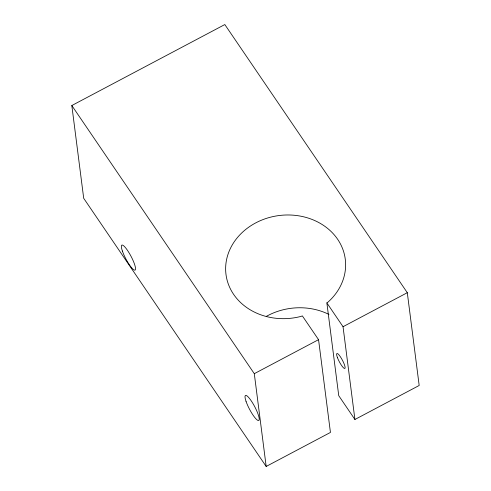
<?xml version="1.0" encoding="UTF-8"?>
<svg xmlns="http://www.w3.org/2000/svg" width="491" height="491" viewBox="0 0 491 491"><rect width="100%" height="100%" fill="white"/><g stroke="black" fill="none" stroke-linecap="round" stroke-linejoin="round"><path stroke-width="0.74" d="M326.865 302.904L327.976 302.137A60.123 51.702 -7.3 0 0 311.104 219.072A60.123 51.702 -7.3 0 0 225.872 264.176A60.123 51.702 -7.3 0 0 301.051 316.388L302.346 315.885L318.555 339.662L330.437 432.442L266.177 466.45L83.703 198.303L71.821 105.522L224.823 24.55L407.297 292.697L419.179 385.478L354.919 419.486L338.747 395.685L326.865 302.904L343.037 326.711L354.919 419.486M266.177 466.45L254.295 373.676L318.555 339.662M343.037 326.711L407.297 292.697M71.821 105.522L254.295 373.676M266.282 316.4A60.123 51.702 -7.3 0 1 328.964 314.436M337.495 357.761A8.488 1.731 62.1 0 0 344.792 368.508A8.488 1.731 62.1 0 0 340.318 356.687A8.488 1.731 62.1 0 0 337.495 357.761M246.052 401.392A14.147 2.891 62.1 0 0 258.34 420.529A14.147 2.891 62.1 0 0 251.963 401.939A14.147 2.891 62.1 0 0 246.052 401.392M122.388 251.042A14.147 2.891 62.1 0 0 134.669 270.173A14.147 2.891 62.1 0 0 128.292 251.588A14.147 2.891 62.1 0 0 122.388 251.042"/></g></svg>
